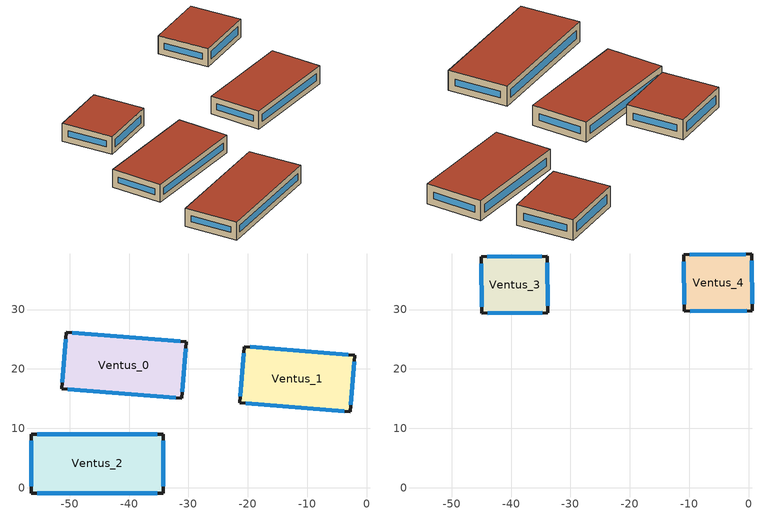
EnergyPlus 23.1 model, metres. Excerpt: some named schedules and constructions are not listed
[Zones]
Ventus_0
 floor outside (90.1-2019 Nonresidential CZ 0 Exterior Floor (Mass)): -50.59,26.13,3.49 -30.38,24.54,3.48 -31.13,15.05,3.48 -51.34,16.64,3.49
 wall outside (90.1-2019 Nonresidential CZ 0 Exterior Wall (Mass)): -50.59,26.13 -51.34,16.64 z3.49:6.87; -31.13,15.05 -30.38,24.54 z3.48:6.87; -51.34,16.64,3.49 -31.13,15.05,3.48 -31.13,15.05,6.87 -51.34,16.64,6.87; -30.38,24.54,3.48 -50.59,26.13,3.49 -50.59,26.13,6.87 -30.38,24.54,6.87
 window (90.1-2019 Nonresidential CZ 0 Glazing (Operable)): -50.68,25 -51.25,17.78 z4.62:5.74; -31.04,16.19 -30.47,23.41 z4.62:5.73; -50.31,16.56,4.52 -32.16,15.13,4.51 -32.16,15.13,5.83 -50.31,16.56,5.84; -31.41,24.62,4.51 -49.56,26.05,4.52 -49.56,26.05,5.84 -31.41,24.62,5.83
 roof outside (90.1-2019 Nonresidential CZ 0 Exterior Roof (Mass)): -50.59,26.13 -51.34,16.64 -31.13,15.05 -30.38,24.54 z6.87
Ventus_1
 floor outside (90.1-2019 Nonresidential CZ 0 Exterior Floor (Mass)): -21.39,14.28,3.48 -20.64,23.78,3.48 -2.06,22.31,3.47 -2.81,12.81,3.47
 wall outside (90.1-2019 Nonresidential CZ 0 Exterior Wall (Mass)): -2.81,12.81 -2.06,22.31 z3.47:6.86; -20.64,23.78 -21.39,14.28 z3.48:6.86; -21.39,14.28,3.48 -2.81,12.81,3.47 -2.81,12.81,6.86 -21.39,14.28,6.86; -2.06,22.31,3.47 -20.64,23.78,3.48 -20.64,23.78,6.86 -2.06,22.31,6.86
 window (90.1-2019 Nonresidential CZ 0 Glazing (Operable)): -20.36,14.19 -3.83,12.89 z4.5:5.83; -2.72,13.95 -2.15,21.18 z4.61:5.72; -20.73,22.64 -21.3,15.41 z4.61:5.73; -3.08,22.39,4.5 -19.62,23.7,4.5 -19.61,23.7,5.83 -3.08,22.39,5.83
 roof outside (90.1-2019 Nonresidential CZ 0 Exterior Roof (Mass)): -21.39,14.28 -2.81,12.81 -2.06,22.31 -20.64,23.78 z6.86
Ventus_2
 floor outside (90.1-2019 Nonresidential CZ 0 Exterior Floor (Mass)): -56.49,9.04 -34.25,9.04 -34.25,-0.87 -56.49,-0.87 z3.5
 wall outside (90.1-2019 Nonresidential CZ 0 Exterior Wall (Mass)): -56.49,9.04 -56.49,-0.87 -34.25,-0.87 -34.25,9.04 -56.49,9.04 z3.5:6.89
 window (90.1-2019 Nonresidential CZ 0 Glazing (Operable)): -56.49,7.9 -56.49,0.28 / -34.25,0.28 -34.25,7.9 z4.64:5.75; -55.45,-0.87 -35.29,-0.87 / -35.29,9.04 -55.45,9.04 z4.54:5.85
 roof outside (90.1-2019 Nonresidential CZ 0 Exterior Roof (Mass)): -56.49,9.04 -56.49,-0.87 -34.25,-0.87 -34.25,9.04 z6.89
Ventus_3
 floor outside (90.1-2019 Nonresidential CZ 0 Exterior Floor (Mass)): -33.89,38.98 -33.8,29.46 -44.89,29.34 -44.99,38.86 z6.11
 wall outside (90.1-2019 Nonresidential CZ 0 Exterior Wall (Mass)): -33.89,38.98 -44.99,38.86 -44.89,29.34 -33.8,29.46 -33.89,38.98 z6.11:9.51
 window (90.1-2019 Nonresidential CZ 0 Glazing (Operable)): -34.87,38.97 -44.01,38.87 / -43.91,29.35 -34.77,29.45 z7.08:8.53; -44.98,37.72 -44.9,30.48 / -33.81,30.6 -33.88,37.84 z7.25:8.37
 roof outside (90.1-2019 Nonresidential CZ 0 Exterior Roof (Mass)): -33.89,38.98 -44.99,38.86 -44.89,29.34 -33.8,29.46 z9.51
Ventus_4
 floor outside (90.1-2019 Nonresidential CZ 0 Exterior Floor (Mass)): 0.52,39.34 0.62,29.82 -10.85,29.7 -10.95,39.22 z6.11
 wall outside (90.1-2019 Nonresidential CZ 0 Exterior Wall (Mass)): 0.52,39.34 -10.95,39.22 -10.85,29.7 0.62,29.82 0.52,39.34 z6.11:9.57
 window (90.1-2019 Nonresidential CZ 0 Glazing (Operable)): -0.48,39.33 -9.95,39.23 / -9.85,29.71 -0.38,29.8 z7.1:8.57; -10.93,38.06 -10.86,30.85 / 0.61,30.97 0.53,38.18 z7.26:8.41
 roof outside (90.1-2019 Nonresidential CZ 0 Exterior Roof (Mass)): 0.52,39.34 -10.95,39.22 -10.85,29.7 0.62,29.82 z9.57
[Schedule:Day:Hourly]
73d58a55-e6d7-46e4-b58a-62fe716d3f55: Fraction, 0, 1, 0, 0, 0, 0, 0, 0, 1, 1, 0, 0, 0, 0, 0, 0, 0, 0, 0, 0, 0, 0, 0, 0
70bbe7f6-9c12-4dc8-95b8-4131fc59f14c: Fraction, 0, 0, 0, 0, 0, 0, 0, 0, 0, 0, 1, 1, 0, 1, 1, 1, 1, 1, 1, 1, 1, 1, 1, 0
abe34aba-bb00-4885-b7a3-71cd792797e0: Fraction, 0, 0, 0, 0, 0, 0, 0, 0, 1, 1, 1, 1, 1, 1, 0, 0, 1, 1, 1, 1, 0, 1, 1, 0
9eabc2fc-10d3-4d3d-baaa-25c4ad8773bf: Fraction, 0, 0, 0, 0, 0, 0, 0, 0, 1, 1, 1, 1, 1, 1, 0, 0, 1, 1, 1, 1, 1, 1, 1, 1
2727c59a-58d3-4d8b-82a1-9ef251a273d6: Fraction, 1, 0, 1, 0, 0, 0, 0, 0, 1, 1, 1, 0, 0, 0, 1, 1, 1, 1, 1, 1, 1, 1, 1, 1
c16d5a65-471f-41de-b8a7-b746306d4c21: Fraction, 1, 0, 0, 0, 0, 0, 0, 0, 0, 1, 1, 0, 0, 0, 0, 0, 0, 1, 1, 1, 1, 1, 1, 1
a4da1e3f-a585-49c7-962a-f0ac349f29ff: Fraction, 1, 1, 1, 0, 0, 0, 0, 0, 1, 1, 1, 0, 0, 0, 0, 0, 0, 0, 0, 1, 1, 1, 1, 1
6fb7477f-cef7-4467-81ee-e83d7b95493b: Fraction, 1, 1, 1, 0, 0, 0, 0, 0, 1, 1, 0, 0, 0, 1, 0, 0, 0, 1, 0, 0, 0, 0, 0, 0
3b7bed02-902c-4ee4-bfc6-c96f94253295: Fraction, 0, 1, 0, 0, 0, 0, 0, 0, 1, 1, 1, 1, 0, 1, 0, 1, 1, 1, 1, 1, 1, 1, 1, 1
69e9f8b1-5c9c-4ef5-8e7b-9281c99cabdb: Fraction, 1, 1, 1, 1, 1, 1, 1, 1, 1, 1, 1, 1, 1, 0, 0, 0, 1, 1, 1, 1, 1, 1, 1, 1
c1c52acf-1331-4823-897f-ee0780455334: Fraction, 1, 1, 1, 1, 0, 1, 1, 1, 1, 1, 1, 0, 0, 0, 0, 0, 0, 1, 1, 1, 1, 1, 1, 1
2623137a-5d53-403b-9b05-a019de669b6c: Fraction, 1, 1, 1, 1, 0, 1, 1, 1, 1, 0, 0, 1, 1, 0, 0, 0, 0, 0, 0, 0, 0, 0, 0, 0
963a02f8-54b8-42f5-980b-5a64aaa4bf42: Fraction, 0, 0, 0, 0, 0, 0, 0, 0, 0, 1, 1, 0, 1, 0, 0, 0, 0, 0, 0, 1, 1, 1, 1, 0
e4531df4-819d-4f3d-9ff8-1b40a03d566a: Fraction, 0, 0, 0, 0, 0, 0, 0, 0, 1, 1, 1, 1, 1, 1, 0, 0, 0, 1, 1, 1, 1, 1, 1, 1
c35dd73a-be8a-416f-a8f1-9a1853e123b7: Fraction, 1, 1, 0, 1, 1, 1, 1, 0, 1, 1, 1, 1, 1, 0, 0, 0, 0, 1, 1, 1, 1, 1, 0, 1
1cd092bb-eeb1-4f28-9c6d-ad648a1a302f: Fraction, 1, 1, 0, 0, 0, 0, 0, 0, 1, 1, 1, 0, 0, 0, 0, 0, 0, 0, 1, 1, 1, 1, 1, 1
402aea41-701a-424a-bce5-accaa7c64963: Fraction, 1, 1, 0, 0, 0, 0, 0, 0, 1, 1, 0, 0, 0, 0, 0, 0, 0, 0, 0, 1, 1, 1, 1, 1
64badf55-414b-4183-9bfe-50c0ccb013e4: Fraction, 1, 1, 0, 0, 0, 0, 0, 0, 1, 0, 0, 0, 0, 0, 0, 0, 0, 0, 1, 1, 1, 1, 1, 1
f795293d-22c3-4bea-aae3-41d1418b306d: Fraction, 1, 1, 0, 0, 0, 0, 0, 0, 1, 1, 0, 0, 0, 0, 0, 0, 0, 0, 1, 1, 1, 1, 1, 1
ddf5aded-ef16-4fbc-abf0-a29b0044f86d: Fraction, 1, 1, 0, 0, 0, 0, 0, 0, 1, 0, 1, 0, 0, 0, 0, 0, 0, 0, 1, 1, 1, 1, 1, 1
62f2e535-db4b-4a49-90af-e4513ae926d8: Fraction, 1, 1, 1, 1, 1, 1, 1, 1, 1, 1, 1, 0, 0, 0, 0, 0, 0, 0, 1, 1, 1, 1, 1, 1
2b23ea3e-4ff9-4e0b-b599-da8b90cf0fd3: Fraction, 1, 1, 1, 1, 1, 1, 1, 1, 1, 0, 0, 0, 0, 0, 0, 0, 0, 1, 1, 1, 1, 1, 1, 1
50156d92-ce13-4642-849c-653798f2fd37: Fraction, 1, 0, 0, 0, 0, 0, 0, 0, 0, 0, 0, 0, 1, 1, 1, 0, 0, 1, 1, 1, 1, 1, 1, 1
0e1721d4-f7d1-447c-99e8-068e90a8209e: Fraction, 1, 0, 1, 0, 0, 0, 0, 0, 0, 1, 1, 1, 0, 0, 0, 0, 0, 1, 1, 1, 1, 1, 1, 0
b2c993e7-5e45-47db-aa8e-7d03edf10ca5: Fraction, 1, 1, 1, 0, 0, 0, 1, 0, 1, 1, 1, 0, 1, 1, 1, 1, 1, 1, 1, 1, 1, 1, 1, 1
5bcb0866-b123-42ab-9004-e1fe4b9f239a: Fraction, 0, 0, 0, 0, 0, 0, 0, 0, 1, 1, 1, 0, 0, 1, 1, 1, 1, 1, 1, 1, 1, 1, 1, 1
29342e02-9597-46d2-ae97-ad22c2648d2e: Fraction, 1, 1, 1, 1, 1, 1, 0, 0, 1, 1, 1, 1, 0, 0, 0, 1, 1, 1, 1, 1, 1, 1, 1, 1
442450ad-f7b9-4bf5-a775-ce8e2ac7a8da: Fraction, 1, 1, 0, 0, 0, 0, 0, 0, 1, 1, 1, 1, 0, 0, 0, 0, 1, 1, 1, 1, 1, 1, 1, 1
8372be0a-14dc-4ba9-948e-d28c70954a9f: Fraction, 1, 1, 1, 0, 0, 0, 1, 1, 1, 1, 1, 0, 0, 0, 0, 0, 0, 0, 1, 1, 1, 1, 1, 1
0e8501bd-d252-43e8-9f74-ce6f214063bb: Fraction, 1, 1, 1, 0, 0, 0, 1, 1, 1, 1, 0, 0, 0, 0, 0, 0, 0, 0, 0, 1, 1, 1, 1, 1
eaa08fa6-985d-47b3-a98b-e852c4eb3b42: Fraction, 1, 1, 1, 1, 1, 0, 0, 1, 1, 1, 1, 1, 1, 1, 1, 1, 1, 1, 1, 1, 1, 1, 1, 1
77e86081-8734-4cd6-a52b-95be27f25341: Fraction, 1, 1, 1, 1, 1, 1, 1, 1, 1, 1, 1, 1, 0, 1, 0, 0, 0, 0, 1, 1, 1, 1, 1, 1
55141adb-4441-4ec6-a228-692dd98a55c9: Fraction, 1, 1, 1, 1, 1, 0, 0, 0, 1, 1, 1, 0, 0, 0, 0, 0, 1, 1, 1, 1, 1, 1, 1, 1
6dea6889-3ed4-4c85-8142-b40ef6a5c1c7: Fraction, 1, 1, 1, 1, 1, 1, 1, 1, 1, 0, 1, 0, 0, 0, 1, 0, 1, 1, 1, 1, 1, 1, 1, 1
3b64bb73-4cce-4429-b32b-f965650f5bae: Fraction, 1, 1, 1, 1, 0, 1, 0, 1, 1, 1, 0, 0, 0, 1, 0, 0, 0, 1, 1, 1, 0, 0, 0, 0
587b3cba-ffc6-4bc3-b8fa-65e036367856: Fraction, 0, 0, 1, 1, 0, 0, 0, 0, 1, 1, 1, 1, 1, 1, 1, 1, 1, 1, 1, 1, 1, 1, 1, 1
0832e935-2214-4096-9279-d5d76b42367e: Fraction, 1, 1, 1, 1, 1, 0, 1, 0, 1, 1, 1, 0, 0, 0, 0, 0, 1, 1, 1, 0, 0, 0, 0, 0
ea1cdd25-ba8c-43fd-94e5-055b877ca8ff: Fraction, 0, 0, 0, 1, 1, 0, 0, 0, 1, 1, 1, 1, 1, 1, 1, 1, 1, 1, 1, 1, 1, 1, 1, 1
cc994419-721d-44b2-bf2f-59bb44514922: Fraction, 1, 1, 1, 1, 0, 1, 0, 0, 0, 1, 1, 1, 0, 1, 1, 1, 1, 1, 1, 1, 1, 1, 1, 1
0a06fe06-b27b-4263-a7f0-78e7894cb7b1: Fraction, 1, 1, 1, 0, 1, 1, 1, 1, 1, 1, 1, 0, 0, 1, 0, 0, 1, 0, 1, 1, 1, 1, 1, 1
3203a2fe-f007-499c-98ff-d3f3d498a136: Fraction, 1, 1, 1, 1, 1, 1, 1, 1, 1, 1, 1, 0, 0, 1, 1, 1, 1, 1, 1, 1, 1, 1, 1, 0
595f2882-2a45-41fc-8be2-4687be577747: Fraction, 0, 1, 0, 0, 0, 0, 0, 0, 1, 1, 1, 0, 0, 0, 0, 0, 1, 1, 1, 1, 1, 1, 1, 1
34e7295e-f434-4356-a6ff-1337b6727971: Fraction, 1, 0, 0, 0, 0, 0, 0, 0, 1, 1, 0, 1, 1, 1, 0, 1, 1, 1, 1, 1, 0, 0, 0, 0
e7a09876-77a6-4221-83d3-b987b4852bc9: Fraction, 0, 0, 0, 1, 0, 1, 1, 1, 1, 1, 1, 1, 0, 0, 0, 0, 1, 0, 1, 1, 1, 1, 1, 1
5308d925-7142-4141-9db4-f1d85eb7d396: Fraction, 1, 1, 1, 1, 1, 1, 0, 0, 1, 1, 1, 0, 0, 1, 1, 1, 1, 1, 1, 1, 1, 1, 1, 1
e6d5d8af-6fd3-462f-9e95-e84229453b17: Fraction, 1, 0, 0, 0, 0, 0, 1, 0, 0, 0, 0, 1, 1, 1, 1, 1, 1, 1, 1, 1, 1, 1, 1, 1
a2e8e559-8bb4-40f9-80e2-ae728f70bbdd: Fraction, 1, 1, 1, 0, 1, 0, 0, 1, 1, 1, 1, 0, 1, 0, 0, 0, 0, 0, 0, 1, 1, 1, 1, 1
26c4667c-8dbf-47b3-85e8-46b35cfb878d: Fraction, 1, 1, 1, 0, 0, 0, 1, 1, 1, 1, 1, 1, 0, 0, 0, 0, 1, 1, 1, 1, 1, 1, 1, 1
ae6cd52b-2849-4fca-9855-0485f7823efc: Fraction, 1, 0, 0, 0, 0, 1, 0, 0, 1, 1, 1, 0, 0, 0, 0, 0, 0, 0, 0, 1, 1, 1, 1, 1
98f191bd-889e-49b4-8348-ae3d9bda9a52: Fraction, 1, 1, 0, 0, 0, 1, 1, 0, 1, 1, 0, 0, 0, 0, 0, 0, 0, 0, 0, 0, 1, 1, 1, 1
4f44aad1-8065-43ee-a9ad-2577fcca5c78: Fraction, 1, 1, 1, 1, 1, 1, 1, 0, 1, 1, 0, 0, 0, 0, 0, 0, 1, 0, 0, 0, 0, 0, 1, 1
3653a24e-92bb-4ed1-898a-22c6ac0026f4: Fraction, 1, 1, 1, 1, 1, 1, 1, 1, 1, 0, 1, 0, 0, 0, 1, 1, 1, 1, 1, 1, 1, 1, 0, 0
f10f21f1-2b82-40c4-801e-0198776cb3a9: Fraction, 0, 0, 0, 0, 0, 0, 0, 0, 0, 1, 0, 1, 1, 0, 1, 1, 1, 1, 1, 0, 1, 1, 1, 0
259d540d-cfb8-49d0-8856-6e10c45f5363: Fraction, 0, 0, 0, 0, 0, 0, 0, 0, 1, 1, 1, 0, 0, 0, 1, 1, 0, 0, 1, 1, 1, 1, 1, 0
5275e322-126a-4bb3-97fb-5b65fd5db08e: Fraction, 1, 1, 1, 1, 1, 1, 1, 1, 1, 1, 0, 1, 0, 0, 0, 1, 1, 1, 1, 1, 1, 1, 1, 1
f23861f5-a0a2-4ea7-be47-46b16436e531: Fraction, 1, 0, 0, 0, 0, 0, 0, 0, 0, 1, 0, 0, 0, 0, 0, 1, 1, 1, 1, 0, 1, 0, 0, 0
2d346289-2e99-494a-b16b-961adabb6356: Fraction, 1, 1, 1, 1, 0, 0, 0, 0, 0, 0, 0, 1, 1, 1, 1, 1, 1, 1, 0, 1, 1, 1, 1, 1
fd5d5216-589a-4ae9-aeae-08bbb825320a: Fraction, 1, 0, 1, 1, 0, 1, 1, 0, 1, 1, 0, 0, 0, 1, 1, 0, 1, 1, 1, 1, 1, 1, 1, 1
97e423b9-c70b-4668-86ee-0b03e5ca01af: Fraction, 1, 1, 1, 1, 0, 0, 0, 0, 1, 1, 0, 0, 1, 1, 1, 1, 1, 1, 1, 1, 1, 1, 1, 1
22c682a5-d769-4058-b526-7c8c6cbeb56b: Fraction, 1, 1, 1, 1, 1, 0, 1, 1, 1, 0, 1, 0, 0, 0, 0, 0, 1, 1, 1, 1, 1, 1, 1, 0
57a4237f-810c-42f0-b2a3-1c017a14f153: Fraction, 0, 0, 0, 0, 0, 0, 0, 0, 1, 0, 0, 0, 0, 0, 0, 0, 1, 1, 1, 1, 1, 1, 1, 1
dfb61d4a-a8d9-4cad-b311-cf2bb9e25059: Fraction, 1, 1, 1, 1, 1, 1, 1, 1, 1, 0, 0, 0, 0, 0, 0, 1, 1, 1, 1, 1, 1, 1, 1, 1
13c9c9da-e905-4aa2-a2b6-ed632edcff03: Fraction, 1, 0, 1, 1, 0, 0, 0, 0, 1, 0, 0, 0, 0, 0, 0, 0, 0, 0, 1, 1, 1, 1, 1, 1
e4c8fb44-0055-4882-bd17-5f2f70fce8a2: Fraction, 1, 1, 0, 0, 0, 0, 0, 0, 1, 1, 1, 1, 1, 0, 1, 0, 0, 1, 1, 1, 1, 1, 1, 1
206977b7-2357-40ce-a633-fd6a2b99d5e2: Fraction, 1, 1, 0, 0, 0, 0, 0, 0, 0, 0, 1, 1, 1, 1, 1, 1, 1, 1, 1, 1, 0, 1, 1, 1
7bb4bde7-8b4c-403a-a47d-9086a633470e: Fraction, 0, 0, 0, 0, 0, 1, 1, 1, 1, 1, 1, 0, 0, 0, 0, 0, 0, 1, 1, 1, 1, 1, 1, 1
e14a1932-4995-44ce-91b7-99e6be2a8111: Fraction, 1, 0, 0, 0, 0, 0, 0, 1, 1, 1, 1, 1, 1, 1, 1, 1, 0, 0, 0, 0, 0, 0, 0, 0
483b4963-a151-4003-b91e-6231ffd2cb4c: Fraction, 1, 0, 1, 1, 0, 1, 1, 1, 1, 1, 1, 1, 0, 1, 1, 1, 1, 1, 1, 1, 1, 1, 1, 1
c32f4af3-1667-4a19-bee9-15d535ee3329: Fraction, 1, 0, 0, 0, 0, 0, 0, 0, 0, 0, 1, 1, 1, 1, 1, 0, 0, 1, 1, 1, 1, 1, 1, 1
87050370-72dd-432b-87fd-dcb6a5b5e2b6: Fraction, 0, 0, 0, 1, 0, 0, 0, 0, 1, 1, 0, 0, 0, 0, 0, 0, 0, 0, 1, 1, 1, 1, 1, 1
3788fac9-e430-431c-9e71-000fd3067794: Fraction, 1, 0, 1, 1, 1, 1, 1, 1, 1, 1, 0, 1, 1, 1, 0, 0, 0, 0, 0, 1, 1, 1, 1, 0
aa4b517d-bf11-4001-a956-246ed226af0f: Fraction, 0, 0, 0, 0, 0, 1, 0, 0, 0, 1, 1, 1, 1, 0, 0, 1, 1, 1, 1, 1, 1, 1, 1, 0
e74816eb-cde7-412a-93a1-b4b4dd3bf79d: Fraction, 0, 0, 0, 0, 0, 0, 1, 1, 1, 1, 1, 0, 0, 0, 0, 0, 0, 1, 1, 1, 1, 1, 1, 1
52744410-ff78-46a8-ba8b-6d4e6f2c96a4: Fraction, 1, 0, 0, 0, 0, 0, 0, 1, 1, 1, 1, 0, 0, 0, 0, 1, 1, 1, 1, 1, 1, 1, 1, 1
614e6790-c73f-4d8c-96b4-d6ce7b9ffe43: Fraction, 1, 1, 0, 0, 0, 0, 0, 1, 1, 1, 0, 0, 0, 0, 1, 1, 1, 1, 1, 1, 1, 1, 1, 1
e0fcecde-fd33-4d46-b3aa-2635d74aa249: Fraction, 0, 0, 0, 0, 0, 0, 0, 1, 1, 0, 0, 0, 1, 1, 1, 1, 1, 1, 1, 1, 1, 1, 1, 1
6733263b-4687-476a-bafe-01a0e7dffb8a: Fraction, 0, 0, 0, 0, 0, 0, 0, 0, 1, 0, 0, 1, 1, 1, 0, 0, 1, 1, 1, 1, 1, 1, 1, 1
be5a4702-a206-47b5-b4dc-dce9cc700cbe: Fraction, 1, 1, 1, 0, 0, 0, 1, 1, 1, 0, 0, 0, 0, 0, 0, 0, 0, 0, 1, 1, 1, 1, 1, 1
5597255a-71c8-4af9-b07d-803fe7e9b3df: Fraction, 1, 1, 1, 1, 1, 1, 1, 0, 0, 0, 0, 1, 1, 1, 1, 1, 1, 1, 1, 1, 1, 1, 1, 0
18eb495e-3010-422d-9b51-714bd4c46179: Fraction, 0, 0, 0, 0, 0, 0, 0, 0, 1, 1, 1, 0, 0, 0, 0, 1, 1, 1, 0, 0, 0, 0, 0, 0
bddbe28a-03af-4834-9c31-4002b2f7f704: Fraction, 0, 0, 0, 0, 0, 0, 0, 0, 0, 0, 0, 0, 0, 0, 0, 1, 1, 1, 1, 0, 0, 0, 1, 0
29c4d988-8df7-461a-96f3-f0eb0fbbb272: Fraction, 0, 0, 0, 0, 0, 0, 0, 0, 1, 1, 0, 0, 1, 0, 1, 1, 1, 1, 1, 1, 1, 1, 1, 0
694df783-21ca-47e2-825d-654eece82056: Fraction, 0, 0, 0, 0, 0, 0, 0, 1, 1, 1, 0, 1, 1, 1, 1, 1, 1, 1, 1, 0, 0, 0, 0, 0
512f8437-a3c3-4a7b-8a8e-0a09b8987ad8: Fraction, 0, 0, 0, 0, 0, 1, 1, 1, 1, 1, 0, 0, 0, 0, 0, 0, 0, 1, 1, 1, 1, 1, 1, 1
7dabb00d-372e-495a-83ae-c2cc5f654150: Fraction, 0, 0, 0, 0, 0, 0, 0, 0, 0, 0, 1, 1, 1, 1, 1, 1, 0, 1, 1, 1, 1, 1, 1, 1
182e0d7b-4470-4c07-b171-aa9e0e283233: Fraction, 0, 0, 0, 0, 0, 0, 0, 0, 0, 0, 0, 0, 1, 1, 1, 1, 1, 1, 1, 1, 1, 0, 0, 0
e067ed9e-bbd3-47b7-a5dd-7783e70833e1: Fraction, 0, 0, 0, 0, 0, 0, 0, 1, 1, 1, 0, 0, 0, 0, 0, 0, 0, 1, 1, 1, 1, 0, 0, 0
83541a14-632c-445e-975d-e5084d7fba09: Fraction, 0, 0, 0, 0, 0, 0, 0, 0, 1, 1, 0, 0, 0, 0, 1, 0, 0, 0, 0, 0, 0, 0, 0, 0
b9485079-7e86-4ca1-8ceb-53abfcaa9852: Fraction, 0, 0, 0, 0, 0, 0, 0, 0, 0, 1, 1, 1, 1, 0, 1, 1, 1, 1, 1, 1, 1, 1, 1, 1
b1dcbc75-eb5f-4646-a483-74dd9274ab50: Fraction, 0, 0, 0, 0, 0, 0, 0, 0, 1, 0, 0, 0, 0, 0, 0, 0, 0, 1, 0, 0, 0, 0, 0, 0
989b37f2-0f60-4786-8aec-6810ea716a4b: Fraction, 0, 0, 0, 0, 0, 0, 0, 0, 1, 1, 0, 0, 0, 0, 0, 0, 1, 1, 1, 1, 1, 1, 0, 0
1eb9d5fa-c1da-4104-8a44-ca71f65facdf: Fraction, 0, 0, 0, 0, 0, 0, 0, 1, 1, 1, 0, 0, 0, 1, 1, 1, 1, 0, 0, 0, 0, 0, 0, 0
81f2065d-c27a-4517-954e-67544249a4cb: Fraction, 0, 0, 0, 0, 0, 0, 0, 0, 1, 1, 0, 0, 0, 0, 0, 0, 0, 1, 1, 1, 1, 1, 1, 0
103f52c2-0674-4768-92fb-179ba63c1e2a: Fraction, 0, 0, 0, 0, 1, 0, 0, 1, 1, 1, 1, 0, 0, 0, 0, 0, 1, 1, 1, 1, 1, 1, 1, 1
cfe17a84-200b-435d-b70d-2a35a1098c4b: Fraction, 1, 1, 1, 1, 1, 0, 0, 0, 1, 1, 1, 1, 1, 0, 1, 1, 1, 1, 1, 1, 1, 1, 1, 1
d4966127-feaf-4b47-9188-5343ea727697: Fraction, 0, 0, 0, 0, 0, 0, 0, 0, 1, 1, 0, 0, 0, 0, 1, 1, 1, 1, 1, 1, 1, 1, 1, 1
8e8ffe4a-36f7-4eb7-86a9-a67730cb3a51: Fraction, 1, 1, 1, 1, 1, 1, 1, 0, 1, 1, 1, 1, 1, 0, 1, 1, 1, 1, 1, 1, 1, 1, 0, 0
b1befd69-ac6d-433c-9e95-b29d60f72327: Fraction, 0, 0, 0, 0, 0, 0, 0, 0, 1, 1, 1, 0, 1, 1, 1, 1, 1, 1, 1, 1, 1, 0, 0, 0
920896a7-1d51-4c65-8553-3a183dca4a42: Fraction, 0, 0, 0, 0, 0, 0, 0, 0, 1, 1, 1, 1, 0, 0, 0, 1, 1, 1, 1, 1, 1, 1, 0, 0
f7a52072-70b0-45d5-8345-7354972bcaa4: Fraction, 0, 0, 0, 0, 0, 0, 0, 0, 0, 1, 1, 1, 0, 0, 1, 1, 1, 1, 1, 0, 0, 0, 0, 0
703a5793-20c7-44d1-9bf6-317172c85b2f: Fraction, 0, 0, 0, 0, 0, 0, 0, 0, 1, 0, 1, 1, 0, 0, 0, 0, 0, 0, 0, 0, 0, 0, 0, 0
8df07da4-e51e-43d7-875c-e1bb2c807653: Fraction, 0, 0, 0, 0, 0, 0, 0, 0, 1, 1, 0, 1, 1, 1, 1, 1, 1, 1, 0, 0, 0, 0, 0, 0
faf75044-ac79-4d2b-818e-8629f26d3340: Fraction, 0, 0, 0, 0, 0, 0, 0, 0, 0, 1, 1, 1, 1, 0, 1, 1, 1, 1, 0, 0, 0, 0, 0, 0
a02b3400-2401-4de9-8c0f-24d156aa0f27: Fraction, 0, 0, 0, 0, 0, 0, 0, 0, 0, 1, 1, 1, 0, 1, 1, 1, 1, 1, 1, 1, 1, 1, 1, 0
21a44d1f-d368-404d-b390-6609542797bc: Fraction, 0, 0, 0, 0, 0, 0, 0, 0, 0, 1, 1, 1, 0, 0, 0, 0, 1, 0, 0, 0, 0, 0, 0, 0
1005fe18-a2bc-4577-9523-788087300b71: Fraction, 0, 0, 0, 0, 0, 0, 0, 0, 1, 1, 0, 0, 1, 1, 1, 1, 0, 0, 0, 0, 0, 0, 0, 0
2d952c20-b2ae-4a07-b436-f9131cadf77f: Fraction, 0, 0, 0, 0, 0, 0, 0, 0, 1, 1, 1, 1, 0, 0, 0, 0, 0, 0, 0, 0, 0, 0, 0, 0
1c7ab229-e5a8-41d6-b33e-73611ac0fdae: Fraction, 0, 0, 0, 0, 0, 0, 0, 0, 1, 1, 1, 1, 1, 1, 1, 0, 0, 0, 0, 0, 0, 0, 0, 0
d9dda960-ad11-4970-817e-9184a9d602b3: Fraction, 0, 0, 0, 0, 0, 0, 0, 0, 0, 0, 0, 0, 0, 0, 0, 1, 1, 1, 0, 0, 0, 0, 0, 0
e04a15b6-695e-45c7-9ac3-a8c3987dd5bc: Fraction, 0, 0, 0, 0, 0, 0, 0, 0, 1, 0, 0, 0, 0, 0, 0, 0, 0, 0, 0, 0, 0, 0, 0, 0
f0beaa5d-1c99-4153-a455-74a045bb19d1: Fraction, 0, 0, 0, 0, 0, 0, 0, 0, 0, 1, 1, 1, 1, 1, 1, 1, 0, 0, 1, 1, 1, 1, 0, 0
aee49c79-2b18-4f2a-baa1-9eabe00ab6f1: Fraction, 0, 0, 0, 0, 0, 0, 0, 1, 1, 1, 0, 0, 0, 0, 0, 0, 0, 1, 1, 1, 1, 1, 1, 1
f3445440-1e52-4bd6-bd45-fa2bdf21ece6: Fraction, 1, 0, 0, 0, 0, 0, 0, 0, 1, 1, 0, 1, 0, 0, 0, 1, 1, 1, 1, 1, 1, 1, 1, 0
265acc4b-8be2-4dd3-93d1-d1e170d7a466: Fraction, 0, 0, 0, 0, 0, 0, 0, 0, 1, 1, 1, 0, 0, 0, 1, 1, 1, 0, 0, 0, 0, 0, 0, 0
b11a3fb5-f7f0-4ffa-b350-707d66b6c5a6: Fraction, 0, 0, 0, 0, 0, 0, 0, 0, 1, 1, 0, 0, 0, 0, 0, 0, 0, 0, 1, 1, 1, 1, 0, 0
0055ecdf-bd39-4d43-a279-08dfdfba21af: Fraction, 0, 0, 0, 0, 0, 0, 0, 0, 1, 1, 0, 1, 1, 1, 0, 0, 0, 0, 0, 0, 0, 0, 0, 0
4b8119d8-d207-4d67-92ed-b2ce7f9a5263: Fraction, 0, 0, 0, 0, 0, 0, 0, 0, 1, 1, 1, 0, 0, 1, 1, 1, 1, 1, 1, 1, 0, 0, 0, 0
45f40278-15b2-4da9-a66e-d9f3a0bcbbc3: Fraction, 0, 0, 0, 0, 0, 0, 0, 0, 1, 1, 0, 0, 0, 0, 1, 1, 0, 1, 1, 1, 1, 0, 0, 0
92aa5907-cc90-417e-8ae5-2277c87419c6: Fraction, 0, 0, 0, 0, 0, 0, 0, 0, 0, 1, 0, 0, 0, 0, 0, 0, 0, 1, 1, 1, 1, 1, 0, 0
55d11c14-ffea-4316-bd23-813b5c15eec5: Fraction, 0, 0, 0, 0, 0, 0, 0, 0, 1, 1, 0, 0, 0, 1, 0, 0, 1, 1, 0, 0, 0, 0, 0, 0
42d0d141-5dbc-4834-9007-08be6e4026bc: Fraction, 0, 0, 0, 0, 0, 0, 0, 0, 0, 1, 1, 1, 1, 0, 1, 1, 1, 1, 1, 1, 1, 0, 0, 0
d7f23e0a-0dab-4e1e-b1df-672180bf095f: Fraction, 0, 0, 0, 0, 0, 0, 0, 0, 1, 1, 1, 0, 0, 0, 0, 1, 1, 1, 1, 1, 1, 1, 1, 1
f9e0aeba-fb0d-4f72-b1ef-d931029a04e7: Fraction, 1, 0, 0, 0, 0, 0, 0, 1, 1, 1, 0, 0, 0, 0, 1, 1, 1, 1, 1, 1, 0, 0, 0, 1
8820a606-b179-4a93-aa93-ceaba2ff36b9: Fraction, 1, 1, 1, 1, 1, 1, 1, 1, 1, 1, 1, 0, 0, 1, 1, 0, 1, 1, 1, 1, 1, 1, 1, 1
6c6a7874-ef66-43ce-babc-ea62c8a18755: Fraction, 1, 1, 1, 1, 1, 1, 1, 1, 1, 1, 1, 0, 0, 0, 0, 1, 1, 1, 1, 1, 1, 1, 1, 1
6839830a-5139-4136-90ff-df495f830816: Fraction, 1, 1, 1, 1, 1, 1, 1, 1, 1, 1, 1, 0, 1, 1, 1, 1, 1, 1, 1, 1, 1, 1, 1, 1
0376ff9f-a44e-4f95-bcf0-deb420ef5e24: Fraction, 1, 1, 1, 1, 0, 1, 1, 1, 1, 1, 1, 0, 0, 0, 1, 1, 1, 1, 1, 1, 1, 1, 1, 1
059150c9-e831-4454-9e15-f12e00ff6c97: Fraction, 1, 1, 1, 1, 0, 1, 1, 1, 1, 1, 1, 0, 0, 0, 1, 0, 0, 0, 1, 1, 0, 0, 0, 0
c4d4f951-b30c-4854-a2d5-ab9cf0678ab0: Fraction, 0, 0, 0, 1, 0, 0, 0, 0, 1, 0, 0, 0, 0, 0, 0, 0, 0, 0, 0, 0, 0, 0, 0, 0
4cf65498-b81c-4eb3-87f4-70d22b8cba1d: Fraction, 0, 0, 0, 0, 0, 0, 0, 0, 0, 1, 1, 1, 0, 0, 1, 1, 0, 0, 0, 0, 0, 0, 0, 0
b495bbd5-b19e-468e-8e8e-5cae01116fc1: Fraction, 0, 0, 0, 0, 0, 0, 0, 0, 0, 1, 1, 0, 0, 1, 0, 1, 0, 0, 1, 0, 1, 1, 0, 1
83528b38-eecd-4f93-8798-d12e2d0e0b9c: Fraction, 1, 0, 0, 0, 0, 0, 0, 0, 0, 0, 0, 0, 0, 1, 1, 1, 1, 1, 1, 1, 0, 0, 0, 0
bd42e40a-18b1-4e8c-bb92-7fa84cf2609f: Fraction, 0, 0, 0, 0, 0, 0, 0, 0, 0, 0, 0, 0, 1, 1, 1, 1, 1, 1, 1, 0, 0, 0, 0, 0
b5da2d79-b973-4d6f-bea6-3285997cedde: Fraction, 0, 0, 0, 0, 0, 0, 0, 0, 0, 0, 0, 0, 0, 0, 1, 0, 0, 0, 1, 0, 0, 0, 0, 0
1931408f-30d2-4c7c-bd40-d04481857fa1: Fraction, 0, 0, 0, 0, 0, 0, 0, 0, 0, 1, 1, 1, 1, 1, 1, 1, 1, 1, 1, 1, 0, 0, 0, 0
523fe135-b285-40e7-9ba0-5c6aec3fb2ab: Fraction, 0, 0, 0, 0, 0, 0, 0, 0, 1, 1, 1, 1, 0, 0, 0, 0, 1, 1, 1, 1, 1, 1, 0, 1
3b9b5b0b-025c-4190-8342-2c06a097eb1f: Fraction, 0, 0, 0, 0, 0, 0, 0, 0, 0, 0, 1, 0, 0, 0, 0, 1, 1, 1, 1, 1, 0, 0, 0, 1
97db7700-156a-4d90-a25f-11ab4e2322c3: Fraction, 0, 0, 0, 0, 0, 0, 0, 0, 0, 1, 1, 1, 1, 0, 0, 0, 0, 0, 0, 0, 0, 0, 0, 0
5776417f-cde4-449d-85b0-d3db7fae6337: Fraction, 0, 0, 0, 0, 0, 0, 0, 0, 0, 0, 1, 1, 1, 1, 1, 1, 1, 0, 1, 0, 0, 0, 0, 0
25e1a2b1-bd9a-4c93-b036-15f96a0ba0d3: Fraction, 0, 0, 0, 0, 0, 0, 0, 0, 1, 1, 1, 1, 0, 1, 0, 1, 0, 0, 0, 0, 1, 0, 0, 0
a6a2d3c2-7a51-490d-83e5-f8987553bd2b: Fraction, 0, 0, 0, 0, 0, 0, 0, 0, 1, 1, 1, 1, 0, 1, 1, 1, 1, 1, 1, 1, 1, 0, 0, 0
f7a799b9-406b-467d-a64a-ebd244f14a87: Fraction, 0, 0, 0, 0, 0, 0, 0, 0, 1, 1, 1, 0, 1, 0, 0, 1, 1, 1, 1, 1, 1, 1, 1, 0
f75d5ac2-6327-4c6a-8f55-1399b161f7f1: Fraction, 0, 0, 1, 1, 0, 0, 1, 0, 1, 1, 1, 1, 0, 1, 1, 1, 1, 1, 1, 1, 1, 1, 1, 1
5cf2e9cd-5a53-4648-aaa7-3e59d109d7bc: Fraction, 1, 1, 0, 1, 1, 1, 0, 1, 1, 1, 1, 1, 1, 0, 0, 1, 1, 1, 1, 1, 1, 1, 1, 1
84d694dd-e577-4b67-919b-6242e0c416e7: Fraction, 1, 1, 1, 1, 1, 1, 1, 1, 1, 1, 1, 0, 0, 0, 0, 0, 1, 1, 1, 1, 1, 1, 0, 1
e835ae77-c91d-40d1-9be9-725293761909: Fraction, 0, 0, 1, 1, 0, 1, 1, 0, 1, 1, 1, 0, 0, 0, 0, 1, 1, 1, 1, 1, 1, 1, 1, 1
b12e215c-175c-49b9-8754-c125b78cb0e9: Fraction, 1, 0, 1, 0, 0, 0, 0, 0, 1, 1, 1, 0, 0, 0, 0, 0, 1, 1, 1, 1, 1, 1, 1, 1
1c3c67f8-8413-4968-88dc-9c56eee609fc: Fraction, 1, 0, 0, 0, 0, 0, 0, 0, 1, 1, 1, 1, 0, 0, 0, 0, 1, 1, 1, 1, 1, 1, 1, 1
a9737b04-2de9-436c-a894-5c189ec1f52a: Fraction, 1, 1, 1, 0, 0, 1, 1, 0, 1, 1, 1, 0, 0, 0, 0, 0, 1, 1, 1, 1, 1, 1, 1, 1
088267b7-6b14-4d32-8769-2206aa87ccde: Fraction, 1, 0, 0, 0, 0, 1, 1, 0, 1, 1, 1, 1, 1, 1, 1, 1, 1, 1, 1, 1, 1, 1, 0, 0
[Schedule:Year]
HeatAvail_Ventus_0: Fraction, HeatAvail_Ventus_0_0, 1, 1, 1, 7, HeatAvail_Ventus_0_1, 1, 8, 1, 14, HeatAvail_Ventus_0_2, 1, 15, 1, 21, HeatAvail_Ventus_0_3, 1, 22, 1, 28, HeatAvail_Ventus_0_4, 1, 29, 2, 4, HeatAvail_Ventus_0_5, 2, 5, 2, 11, HeatAvail_Ventus_0_6, 2, 12, 2, 18, HeatAvail_Ventus_0_7, 2, 19, 2, 25, HeatAvail_Ventus_0_8, 2, 26, 3, 4, HeatAvail_Ventus_0_9, 3, 5, 3, 11, HeatAvail_Ventus_0_10, 3, 12, 3, 18, HeatAvail_Ventus_0_11, 3, 19, 3, 25, HeatAvail_Ventus_0_12, 3, 26, 4, 1, HeatAvail_Ventus_0_13, 4, 2, 4, 8, HeatAvail_Ventus_0_14, 4, 9, 4, 15, HeatAvail_Ventus_0_15, 4, 16, 4, 22, HeatAvail_Ventus_0_16, 4, 23, 4, 29, HeatAvail_Ventus_0_17, 4, 30, 5, 6, HeatAvail_Ventus_0_18, 5, 7, 5, 13, HeatAvail_Ventus_0_19, 5, 14, 5, 20, HeatAvail_Ventus_0_20, 5, 21, 5, 27, HeatAvail_Ventus_0_21, 5, 28, 6, 3, HeatAvail_Ventus_0_22, 6, 4, 6, 10, HeatAvail_Ventus_0_23, 6, 11, 6, 17, HeatAvail_Ventus_0_24, 6, 18, 6, 24, HeatAvail_Ventus_0_25, 6, 25, 7, 1, HeatAvail_Ventus_0_26, 7, 2, 7, 8, HeatAvail_Ventus_0_27, 7, 9, 7, 15, HeatAvail_Ventus_0_28, 7, 16, 7, 22, HeatAvail_Ventus_0_29, 7, 23, 7, 29, HeatAvail_Ventus_0_30, 7, 30, 8, 5, HeatAvail_Ventus_0_31, 8, 6, 8, 12, HeatAvail_Ventus_0_32, 8, 13, 8, 19, HeatAvail_Ventus_0_33, 8, 20, 8, 26, HeatAvail_Ventus_0_34, 8, 27, 9, 2, HeatAvail_Ventus_0_35, 9, 3, 9, 9, HeatAvail_Ventus_0_36, 9, 10, 9, 16, HeatAvail_Ventus_0_37, 9, 17, 9, 23, HeatAvail_Ventus_0_38, 9, 24, 9, 30, HeatAvail_Ventus_0_39, 10, 1, 10, 7, HeatAvail_Ventus_0_40, 10, 8, 10, 14, HeatAvail_Ventus_0_41, 10, 15, 10, 21, HeatAvail_Ventus_0_42, 10, 22, 10, 28, HeatAvail_Ventus_0_43, 10, 29, 11, 4, HeatAvail_Ventus_0_44, 11, 5, 11, 11, HeatAvail_Ventus_0_45, 11, 12, 11, 18, HeatAvail_Ventus_0_46, 11, 19, 11, 25, HeatAvail_Ventus_0_47, 11, 26, 12, 2, HeatAvail_Ventus_0_48, 12, 3, 12, 9, HeatAvail_Ventus_0_49, 12, 10, 12, 16, HeatAvail_Ventus_0_50, 12, 17, 12, 23, HeatAvail_Ventus_0_51, 12, 24, 12, 30, HeatAvail_Ventus_0_52, 12, 31, 12, 31
CoolAvail_Ventus_0: Fraction, CoolAvail_Ventus_0_0, 1, 1, 1, 7, CoolAvail_Ventus_0_1, 1, 8, 1, 14, CoolAvail_Ventus_0_2, 1, 15, 1, 21, CoolAvail_Ventus_0_3, 1, 22, 1, 28, CoolAvail_Ventus_0_4, 1, 29, 2, 4, CoolAvail_Ventus_0_5, 2, 5, 2, 11, CoolAvail_Ventus_0_6, 2, 12, 2, 18, CoolAvail_Ventus_0_7, 2, 19, 2, 25, CoolAvail_Ventus_0_8, 2, 26, 3, 4, CoolAvail_Ventus_0_9, 3, 5, 3, 11, CoolAvail_Ventus_0_10, 3, 12, 3, 18, CoolAvail_Ventus_0_11, 3, 19, 3, 25, CoolAvail_Ventus_0_12, 3, 26, 4, 1, CoolAvail_Ventus_0_13, 4, 2, 4, 8, CoolAvail_Ventus_0_14, 4, 9, 4, 15, CoolAvail_Ventus_0_15, 4, 16, 4, 22, CoolAvail_Ventus_0_16, 4, 23, 4, 29, CoolAvail_Ventus_0_17, 4, 30, 5, 6, CoolAvail_Ventus_0_18, 5, 7, 5, 13, CoolAvail_Ventus_0_19, 5, 14, 5, 20, CoolAvail_Ventus_0_20, 5, 21, 5, 27, CoolAvail_Ventus_0_21, 5, 28, 6, 3, CoolAvail_Ventus_0_22, 6, 4, 6, 10, CoolAvail_Ventus_0_23, 6, 11, 6, 17, CoolAvail_Ventus_0_24, 6, 18, 6, 24, CoolAvail_Ventus_0_25, 6, 25, 7, 1, CoolAvail_Ventus_0_26, 7, 2, 7, 8, CoolAvail_Ventus_0_27, 7, 9, 7, 15, CoolAvail_Ventus_0_28, 7, 16, 7, 22, CoolAvail_Ventus_0_29, 7, 23, 7, 29, CoolAvail_Ventus_0_30, 7, 30, 8, 5, CoolAvail_Ventus_0_31, 8, 6, 8, 12, CoolAvail_Ventus_0_32, 8, 13, 8, 19, CoolAvail_Ventus_0_33, 8, 20, 8, 26, CoolAvail_Ventus_0_34, 8, 27, 9, 2, CoolAvail_Ventus_0_35, 9, 3, 9, 9, CoolAvail_Ventus_0_36, 9, 10, 9, 16, CoolAvail_Ventus_0_37, 9, 17, 9, 23, CoolAvail_Ventus_0_38, 9, 24, 9, 30, CoolAvail_Ventus_0_39, 10, 1, 10, 7, CoolAvail_Ventus_0_40, 10, 8, 10, 14, CoolAvail_Ventus_0_41, 10, 15, 10, 21, CoolAvail_Ventus_0_42, 10, 22, 10, 28, CoolAvail_Ventus_0_43, 10, 29, 11, 4, CoolAvail_Ventus_0_44, 11, 5, 11, 11, CoolAvail_Ventus_0_45, 11, 12, 11, 18, CoolAvail_Ventus_0_46, 11, 19, 11, 25, CoolAvail_Ventus_0_47, 11, 26, 12, 2, CoolAvail_Ventus_0_48, 12, 3, 12, 9, CoolAvail_Ventus_0_49, 12, 10, 12, 16, CoolAvail_Ventus_0_50, 12, 17, 12, 23, CoolAvail_Ventus_0_51, 12, 24, 12, 30, CoolAvail_Ventus_0_52, 12, 31, 12, 31
HeatAvail_Ventus_1: Fraction, HeatAvail_Ventus_1_0, 1, 1, 1, 7, HeatAvail_Ventus_1_1, 1, 8, 1, 14, HeatAvail_Ventus_1_2, 1, 15, 1, 21, HeatAvail_Ventus_1_3, 1, 22, 1, 28, HeatAvail_Ventus_1_4, 1, 29, 2, 4, HeatAvail_Ventus_1_5, 2, 5, 2, 11, HeatAvail_Ventus_1_6, 2, 12, 2, 18, HeatAvail_Ventus_1_7, 2, 19, 2, 25, HeatAvail_Ventus_1_8, 2, 26, 3, 4, HeatAvail_Ventus_1_9, 3, 5, 3, 11, HeatAvail_Ventus_1_10, 3, 12, 3, 18, HeatAvail_Ventus_1_11, 3, 19, 3, 25, HeatAvail_Ventus_1_12, 3, 26, 4, 1, HeatAvail_Ventus_1_13, 4, 2, 4, 8, HeatAvail_Ventus_1_14, 4, 9, 4, 15, HeatAvail_Ventus_1_15, 4, 16, 4, 22, HeatAvail_Ventus_1_16, 4, 23, 4, 29, HeatAvail_Ventus_1_17, 4, 30, 5, 6, HeatAvail_Ventus_1_18, 5, 7, 5, 13, HeatAvail_Ventus_1_19, 5, 14, 5, 20, HeatAvail_Ventus_1_20, 5, 21, 5, 27, HeatAvail_Ventus_1_21, 5, 28, 6, 3, HeatAvail_Ventus_1_22, 6, 4, 6, 10, HeatAvail_Ventus_1_23, 6, 11, 6, 17, HeatAvail_Ventus_1_24, 6, 18, 6, 24, HeatAvail_Ventus_1_25, 6, 25, 7, 1, HeatAvail_Ventus_1_26, 7, 2, 7, 8, HeatAvail_Ventus_1_27, 7, 9, 7, 15, HeatAvail_Ventus_1_28, 7, 16, 7, 22, HeatAvail_Ventus_1_29, 7, 23, 7, 29, HeatAvail_Ventus_1_30, 7, 30, 8, 5, HeatAvail_Ventus_1_31, 8, 6, 8, 12, HeatAvail_Ventus_1_32, 8, 13, 8, 19, HeatAvail_Ventus_1_33, 8, 20, 8, 26, HeatAvail_Ventus_1_34, 8, 27, 9, 2, HeatAvail_Ventus_1_35, 9, 3, 9, 9, HeatAvail_Ventus_1_36, 9, 10, 9, 16, HeatAvail_Ventus_1_37, 9, 17, 9, 23, HeatAvail_Ventus_1_38, 9, 24, 9, 30, HeatAvail_Ventus_1_39, 10, 1, 10, 7, HeatAvail_Ventus_1_40, 10, 8, 10, 14, HeatAvail_Ventus_1_41, 10, 15, 10, 21, HeatAvail_Ventus_1_42, 10, 22, 10, 28, HeatAvail_Ventus_1_43, 10, 29, 11, 4, HeatAvail_Ventus_1_44, 11, 5, 11, 11, HeatAvail_Ventus_1_45, 11, 12, 11, 18, HeatAvail_Ventus_1_46, 11, 19, 11, 25, HeatAvail_Ventus_1_47, 11, 26, 12, 2, HeatAvail_Ventus_1_48, 12, 3, 12, 9, HeatAvail_Ventus_1_49, 12, 10, 12, 16, HeatAvail_Ventus_1_50, 12, 17, 12, 23, HeatAvail_Ventus_1_51, 12, 24, 12, 30, HeatAvail_Ventus_1_52, 12, 31, 12, 31
CoolAvail_Ventus_1: Fraction, CoolAvail_Ventus_1_0, 1, 1, 1, 7, CoolAvail_Ventus_1_1, 1, 8, 1, 14, CoolAvail_Ventus_1_2, 1, 15, 1, 21, CoolAvail_Ventus_1_3, 1, 22, 1, 28, CoolAvail_Ventus_1_4, 1, 29, 2, 4, CoolAvail_Ventus_1_5, 2, 5, 2, 11, CoolAvail_Ventus_1_6, 2, 12, 2, 18, CoolAvail_Ventus_1_7, 2, 19, 2, 25, CoolAvail_Ventus_1_8, 2, 26, 3, 4, CoolAvail_Ventus_1_9, 3, 5, 3, 11, CoolAvail_Ventus_1_10, 3, 12, 3, 18, CoolAvail_Ventus_1_11, 3, 19, 3, 25, CoolAvail_Ventus_1_12, 3, 26, 4, 1, CoolAvail_Ventus_1_13, 4, 2, 4, 8, CoolAvail_Ventus_1_14, 4, 9, 4, 15, CoolAvail_Ventus_1_15, 4, 16, 4, 22, CoolAvail_Ventus_1_16, 4, 23, 4, 29, CoolAvail_Ventus_1_17, 4, 30, 5, 6, CoolAvail_Ventus_1_18, 5, 7, 5, 13, CoolAvail_Ventus_1_19, 5, 14, 5, 20, CoolAvail_Ventus_1_20, 5, 21, 5, 27, CoolAvail_Ventus_1_21, 5, 28, 6, 3, CoolAvail_Ventus_1_22, 6, 4, 6, 10, CoolAvail_Ventus_1_23, 6, 11, 6, 17, CoolAvail_Ventus_1_24, 6, 18, 6, 24, CoolAvail_Ventus_1_25, 6, 25, 7, 1, CoolAvail_Ventus_1_26, 7, 2, 7, 8, CoolAvail_Ventus_1_27, 7, 9, 7, 15, CoolAvail_Ventus_1_28, 7, 16, 7, 22, CoolAvail_Ventus_1_29, 7, 23, 7, 29, CoolAvail_Ventus_1_30, 7, 30, 8, 5, CoolAvail_Ventus_1_31, 8, 6, 8, 12, CoolAvail_Ventus_1_32, 8, 13, 8, 19, CoolAvail_Ventus_1_33, 8, 20, 8, 26, CoolAvail_Ventus_1_34, 8, 27, 9, 2, CoolAvail_Ventus_1_35, 9, 3, 9, 9, CoolAvail_Ventus_1_36, 9, 10, 9, 16, CoolAvail_Ventus_1_37, 9, 17, 9, 23, CoolAvail_Ventus_1_38, 9, 24, 9, 30, CoolAvail_Ventus_1_39, 10, 1, 10, 7, CoolAvail_Ventus_1_40, 10, 8, 10, 14, CoolAvail_Ventus_1_41, 10, 15, 10, 21, CoolAvail_Ventus_1_42, 10, 22, 10, 28, CoolAvail_Ventus_1_43, 10, 29, 11, 4, CoolAvail_Ventus_1_44, 11, 5, 11, 11, CoolAvail_Ventus_1_45, 11, 12, 11, 18, CoolAvail_Ventus_1_46, 11, 19, 11, 25, CoolAvail_Ventus_1_47, 11, 26, 12, 2, CoolAvail_Ventus_1_48, 12, 3, 12, 9, CoolAvail_Ventus_1_49, 12, 10, 12, 16, CoolAvail_Ventus_1_50, 12, 17, 12, 23, CoolAvail_Ventus_1_51, 12, 24, 12, 30, CoolAvail_Ventus_1_52, 12, 31, 12, 31
HeatAvail_Ventus_2: Fraction, HeatAvail_Ventus_2_0, 1, 1, 1, 7, HeatAvail_Ventus_2_1, 1, 8, 1, 14, HeatAvail_Ventus_2_2, 1, 15, 1, 21, HeatAvail_Ventus_2_3, 1, 22, 1, 28, HeatAvail_Ventus_2_4, 1, 29, 2, 4, HeatAvail_Ventus_2_5, 2, 5, 2, 11, HeatAvail_Ventus_2_6, 2, 12, 2, 18, HeatAvail_Ventus_2_7, 2, 19, 2, 25, HeatAvail_Ventus_2_8, 2, 26, 3, 4, HeatAvail_Ventus_2_9, 3, 5, 3, 11, HeatAvail_Ventus_2_10, 3, 12, 3, 18, HeatAvail_Ventus_2_11, 3, 19, 3, 25, HeatAvail_Ventus_2_12, 3, 26, 4, 1, HeatAvail_Ventus_2_13, 4, 2, 4, 8, HeatAvail_Ventus_2_14, 4, 9, 4, 15, HeatAvail_Ventus_2_15, 4, 16, 4, 22, HeatAvail_Ventus_2_16, 4, 23, 4, 29, HeatAvail_Ventus_2_17, 4, 30, 5, 6, HeatAvail_Ventus_2_18, 5, 7, 5, 13, HeatAvail_Ventus_2_19, 5, 14, 5, 20, HeatAvail_Ventus_2_20, 5, 21, 5, 27, HeatAvail_Ventus_2_21, 5, 28, 6, 3, HeatAvail_Ventus_2_22, 6, 4, 6, 10, HeatAvail_Ventus_2_23, 6, 11, 6, 17, HeatAvail_Ventus_2_24, 6, 18, 6, 24, HeatAvail_Ventus_2_25, 6, 25, 7, 1, HeatAvail_Ventus_2_26, 7, 2, 7, 8, HeatAvail_Ventus_2_27, 7, 9, 7, 15, HeatAvail_Ventus_2_28, 7, 16, 7, 22, HeatAvail_Ventus_2_29, 7, 23, 7, 29, HeatAvail_Ventus_2_30, 7, 30, 8, 5, HeatAvail_Ventus_2_31, 8, 6, 8, 12, HeatAvail_Ventus_2_32, 8, 13, 8, 19, HeatAvail_Ventus_2_33, 8, 20, 8, 26, HeatAvail_Ventus_2_34, 8, 27, 9, 2, HeatAvail_Ventus_2_35, 9, 3, 9, 9, HeatAvail_Ventus_2_36, 9, 10, 9, 16, HeatAvail_Ventus_2_37, 9, 17, 9, 23, HeatAvail_Ventus_2_38, 9, 24, 9, 30, HeatAvail_Ventus_2_39, 10, 1, 10, 7, HeatAvail_Ventus_2_40, 10, 8, 10, 14, HeatAvail_Ventus_2_41, 10, 15, 10, 21, HeatAvail_Ventus_2_42, 10, 22, 10, 28, HeatAvail_Ventus_2_43, 10, 29, 11, 4, HeatAvail_Ventus_2_44, 11, 5, 11, 11, HeatAvail_Ventus_2_45, 11, 12, 11, 18, HeatAvail_Ventus_2_46, 11, 19, 11, 25, HeatAvail_Ventus_2_47, 11, 26, 12, 2, HeatAvail_Ventus_2_48, 12, 3, 12, 9, HeatAvail_Ventus_2_49, 12, 10, 12, 16, HeatAvail_Ventus_2_50, 12, 17, 12, 23, HeatAvail_Ventus_2_51, 12, 24, 12, 30, HeatAvail_Ventus_2_52, 12, 31, 12, 31
CoolAvail_Ventus_2: Fraction, CoolAvail_Ventus_2_0, 1, 1, 1, 7, CoolAvail_Ventus_2_1, 1, 8, 1, 14, CoolAvail_Ventus_2_2, 1, 15, 1, 21, CoolAvail_Ventus_2_3, 1, 22, 1, 28, CoolAvail_Ventus_2_4, 1, 29, 2, 4, CoolAvail_Ventus_2_5, 2, 5, 2, 11, CoolAvail_Ventus_2_6, 2, 12, 2, 18, CoolAvail_Ventus_2_7, 2, 19, 2, 25, CoolAvail_Ventus_2_8, 2, 26, 3, 4, CoolAvail_Ventus_2_9, 3, 5, 3, 11, CoolAvail_Ventus_2_10, 3, 12, 3, 18, CoolAvail_Ventus_2_11, 3, 19, 3, 25, CoolAvail_Ventus_2_12, 3, 26, 4, 1, CoolAvail_Ventus_2_13, 4, 2, 4, 8, CoolAvail_Ventus_2_14, 4, 9, 4, 15, CoolAvail_Ventus_2_15, 4, 16, 4, 22, CoolAvail_Ventus_2_16, 4, 23, 4, 29, CoolAvail_Ventus_2_17, 4, 30, 5, 6, CoolAvail_Ventus_2_18, 5, 7, 5, 13, CoolAvail_Ventus_2_19, 5, 14, 5, 20, CoolAvail_Ventus_2_20, 5, 21, 5, 27, CoolAvail_Ventus_2_21, 5, 28, 6, 3, CoolAvail_Ventus_2_22, 6, 4, 6, 10, CoolAvail_Ventus_2_23, 6, 11, 6, 17, CoolAvail_Ventus_2_24, 6, 18, 6, 24, CoolAvail_Ventus_2_25, 6, 25, 7, 1, CoolAvail_Ventus_2_26, 7, 2, 7, 8, CoolAvail_Ventus_2_27, 7, 9, 7, 15, CoolAvail_Ventus_2_28, 7, 16, 7, 22, CoolAvail_Ventus_2_29, 7, 23, 7, 29, CoolAvail_Ventus_2_30, 7, 30, 8, 5, CoolAvail_Ventus_2_31, 8, 6, 8, 12, CoolAvail_Ventus_2_32, 8, 13, 8, 19, CoolAvail_Ventus_2_33, 8, 20, 8, 26, CoolAvail_Ventus_2_34, 8, 27, 9, 2, CoolAvail_Ventus_2_35, 9, 3, 9, 9, CoolAvail_Ventus_2_36, 9, 10, 9, 16, CoolAvail_Ventus_2_37, 9, 17, 9, 23, CoolAvail_Ventus_2_38, 9, 24, 9, 30, CoolAvail_Ventus_2_39, 10, 1, 10, 7, CoolAvail_Ventus_2_40, 10, 8, 10, 14, CoolAvail_Ventus_2_41, 10, 15, 10, 21, CoolAvail_Ventus_2_42, 10, 22, 10, 28, CoolAvail_Ventus_2_43, 10, 29, 11, 4, CoolAvail_Ventus_2_44, 11, 5, 11, 11, CoolAvail_Ventus_2_45, 11, 12, 11, 18, CoolAvail_Ventus_2_46, 11, 19, 11, 25, CoolAvail_Ventus_2_47, 11, 26, 12, 2, CoolAvail_Ventus_2_48, 12, 3, 12, 9, CoolAvail_Ventus_2_49, 12, 10, 12, 16, CoolAvail_Ventus_2_50, 12, 17, 12, 23, CoolAvail_Ventus_2_51, 12, 24, 12, 30, CoolAvail_Ventus_2_52, 12, 31, 12, 31
HeatAvail_Ventus_3: Fraction, HeatAvail_Ventus_3_0, 1, 1, 1, 7, HeatAvail_Ventus_3_1, 1, 8, 1, 14, HeatAvail_Ventus_3_2, 1, 15, 1, 21, HeatAvail_Ventus_3_3, 1, 22, 1, 28, HeatAvail_Ventus_3_4, 1, 29, 2, 4, HeatAvail_Ventus_3_5, 2, 5, 2, 11, HeatAvail_Ventus_3_6, 2, 12, 2, 18, HeatAvail_Ventus_3_7, 2, 19, 2, 25, HeatAvail_Ventus_3_8, 2, 26, 3, 4, HeatAvail_Ventus_3_9, 3, 5, 3, 11, HeatAvail_Ventus_3_10, 3, 12, 3, 18, HeatAvail_Ventus_3_11, 3, 19, 3, 25, HeatAvail_Ventus_3_12, 3, 26, 4, 1, HeatAvail_Ventus_3_13, 4, 2, 4, 8, HeatAvail_Ventus_3_14, 4, 9, 4, 15, HeatAvail_Ventus_3_15, 4, 16, 4, 22, HeatAvail_Ventus_3_16, 4, 23, 4, 29, HeatAvail_Ventus_3_17, 4, 30, 5, 6, HeatAvail_Ventus_3_18, 5, 7, 5, 13, HeatAvail_Ventus_3_19, 5, 14, 5, 20, HeatAvail_Ventus_3_20, 5, 21, 5, 27, HeatAvail_Ventus_3_21, 5, 28, 6, 3, HeatAvail_Ventus_3_22, 6, 4, 6, 10, HeatAvail_Ventus_3_23, 6, 11, 6, 17, HeatAvail_Ventus_3_24, 6, 18, 6, 24, HeatAvail_Ventus_3_25, 6, 25, 7, 1, HeatAvail_Ventus_3_26, 7, 2, 7, 8, HeatAvail_Ventus_3_27, 7, 9, 7, 15, HeatAvail_Ventus_3_28, 7, 16, 7, 22, HeatAvail_Ventus_3_29, 7, 23, 7, 29, HeatAvail_Ventus_3_30, 7, 30, 8, 5, HeatAvail_Ventus_3_31, 8, 6, 8, 12, HeatAvail_Ventus_3_32, 8, 13, 8, 19, HeatAvail_Ventus_3_33, 8, 20, 8, 26, HeatAvail_Ventus_3_34, 8, 27, 9, 2, HeatAvail_Ventus_3_35, 9, 3, 9, 9, HeatAvail_Ventus_3_36, 9, 10, 9, 16, HeatAvail_Ventus_3_37, 9, 17, 9, 23, HeatAvail_Ventus_3_38, 9, 24, 9, 30, HeatAvail_Ventus_3_39, 10, 1, 10, 7, HeatAvail_Ventus_3_40, 10, 8, 10, 14, HeatAvail_Ventus_3_41, 10, 15, 10, 21, HeatAvail_Ventus_3_42, 10, 22, 10, 28, HeatAvail_Ventus_3_43, 10, 29, 11, 4, HeatAvail_Ventus_3_44, 11, 5, 11, 11, HeatAvail_Ventus_3_45, 11, 12, 11, 18, HeatAvail_Ventus_3_46, 11, 19, 11, 25, HeatAvail_Ventus_3_47, 11, 26, 12, 2, HeatAvail_Ventus_3_48, 12, 3, 12, 9, HeatAvail_Ventus_3_49, 12, 10, 12, 16, HeatAvail_Ventus_3_50, 12, 17, 12, 23, HeatAvail_Ventus_3_51, 12, 24, 12, 30, HeatAvail_Ventus_3_52, 12, 31, 12, 31
[Schedule:Week:Daily]
HeatAvail_Ventus_0_0: 7158aaf4-5a2b-4dfb-b4ee-7a1afa80c914, ea893394-956b-47a8-8b47-a2961b42e97b, 98e88dad-ab29-41fd-9cb4-9f7a812e4348, 7bba5579-4e0c-4581-935f-20ad767e8b1c, 96b4f15b-9833-42f4-beef-ad4644ba9616, 038e51b7-aa1a-4c68-a283-edc952d3799f, ea8110dd-ba3e-46bd-b19a-fb37a1088d34, 7158aaf4-5a2b-4dfb-b4ee-7a1afa80c914, 7158aaf4-5a2b-4dfb-b4ee-7a1afa80c914, 7158aaf4-5a2b-4dfb-b4ee-7a1afa80c914, 7158aaf4-5a2b-4dfb-b4ee-7a1afa80c914, 7158aaf4-5a2b-4dfb-b4ee-7a1afa80c914
HeatAvail_Ventus_0_1: f5f91727-b8df-4fa3-bfaa-6b7d5bd52d09, 4c8de2f8-7c8c-4800-bfda-45e82a9503ca, b5a8b265-8ec4-41aa-b2d8-f610f16bb71a, cce94fd9-a77f-4a92-bade-3cbd5a2e0e45, 5c246eef-ec44-49cf-b00f-87fc8b3c43a0, 5012d3e1-fcf8-4b08-8a6d-4ef5503795fd, 0b75f616-7fec-44bb-a6bb-fd3c22e49948, f5f91727-b8df-4fa3-bfaa-6b7d5bd52d09, f5f91727-b8df-4fa3-bfaa-6b7d5bd52d09, f5f91727-b8df-4fa3-bfaa-6b7d5bd52d09, f5f91727-b8df-4fa3-bfaa-6b7d5bd52d09, f5f91727-b8df-4fa3-bfaa-6b7d5bd52d09
HeatAvail_Ventus_0_2: 24c36759-e481-4a83-b82b-e7979fa094c3, e9f6a664-93cd-4686-8c3d-328d1de24190, 5c246eef-ec44-49cf-b00f-87fc8b3c43a0, 083f8b44-4ef6-46ae-8c54-783710230c9f, ea893394-956b-47a8-8b47-a2961b42e97b, 89c627bc-5e49-43d5-a474-2e924b869038, 5d813a75-0934-4b92-bc50-2816f1e5791d, 24c36759-e481-4a83-b82b-e7979fa094c3, 24c36759-e481-4a83-b82b-e7979fa094c3, 24c36759-e481-4a83-b82b-e7979fa094c3, 24c36759-e481-4a83-b82b-e7979fa094c3, 24c36759-e481-4a83-b82b-e7979fa094c3
